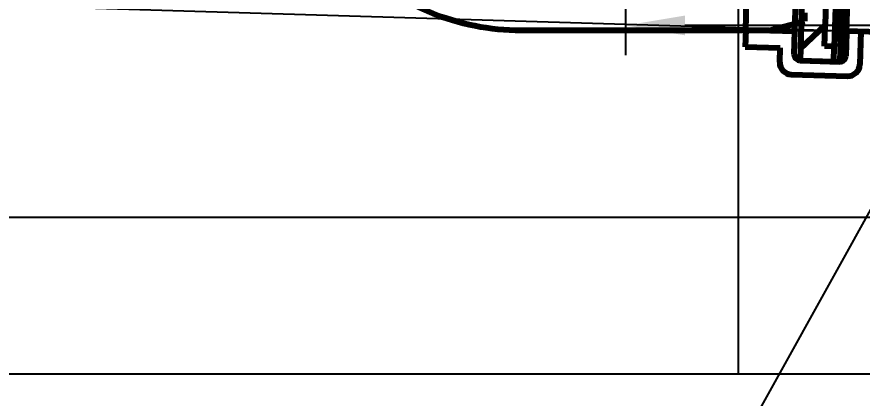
# Model space of a CAD drawing. Header units: millimetres. Extents: x -92220 to 11040, y -5929 to 27498.
# Drawn here: x -10770.9 to -10628.4, y 300.1 to 364.3 of the extents above; entities that cross this region are included whole.
import ezdxf

# ---------------------------------------------------------------- set-up
doc = ezdxf.new("R2010")
doc.units = ezdxf.units.MM
for name, color, linetype in [('01 Черновое', 254, 'Continuous'), ('12 Канализация 1', 7, 'Continuous'), ('26 Вода ветка 6', 7, 'Continuous')]:
    doc.layers.add(name, color=color, linetype=linetype)
doc.styles.get("Standard").update_dxf_attribs({"font": 'arial.ttf'})
doc.dimstyles.new('ISO-25', dxfattribs={"dimtxt": 2.5, "dimasz": 2.5, "dimexe": 1.25, "dimexo": 0.625, "dimtad": 1, "dimtxsty": 'Standard', "dimcen": 2.5, "dimadec": 0, "dimazin": 0, "dimtfac": 1, "dimtmove": 0, "dimatfit": 3, "dimfxl": 1, "dimarcsym": 0})

# ---------------------------------------------------------------- blocks, each defined once
blk = doc.blocks.new('*D66')
at = {"layer": '12 Канализация 1', "color": 0, "lineweight": -2}
for p, q in [((-10648.04, 362.03), (-10562.23, 362.03)), ((-10572.23, 342.03), (-10572.23, 20)), ((-10648.04, 0), (-10562.23, 0))]:
    blk.add_line(p, q, dxfattribs=at)
at = {"layer": '12 Канализация 1', "color": 0}
for points in [[(-10568.9, 342.03), (-10575.56, 342.03), (-10572.23, 362.03)], [(-10575.56, 20), (-10568.9, 20), (-10572.23, 0)]]:
    blk.add_solid(points, dxfattribs=at)
at = {"layer": 'Defpoints', "color": 0}
for p in [(-10648.04, 362.03), (-10648.04, 0), (-10572.23, 0)]:
    blk.add_point(p, dxfattribs=at)
at = {"layer": '12 Канализация 1', "color": 0, "insert": (-10588.62, 181.02), "char_height": 12.5, "attachment_point": 5, "rotation": 90}
blk.add_mtext('362', dxfattribs=at)
blk = doc.blocks.new('*D67')
at = {"layer": '12 Канализация 1', "color": 0, "lineweight": -2}
for p, q in [((-10631.03, 361.96), (-10790.2, 366.74)), ((-10641.69, 330.54), (-10790.74, 330.54))]:
    blk.add_line(p, q, dxfattribs=at)
for start, end in [(176.36709, 177.32436), (178.28164, 180), (180.95728, 181.91456)]:
    blk.add_arc((-9583.67, 330.54), 1197.07, start, end, dxfattribs=at)
at = {"layer": '12 Канализация 1', "color": 0}
for points in [[(-10782.77, 386.55), (-10776.11, 386.3), (-10780.21, 366.44)], [(-10777.24, 310.57), (-10783.91, 310.52), (-10780.74, 330.54)]]:
    blk.add_solid(points, dxfattribs=at)
at = {"layer": 'Defpoints', "color": 0}
for p in [(-10631.03, 361.96), (-10780.5, 354.48), (-10641.69, 330.54), (-9593.07, 330.83), (-9593.07, 330.54)]:
    blk.add_point(p, dxfattribs=at)
at = {"layer": '12 Канализация 1', "color": 0, "insert": (-10798.21, 348.01), "char_height": 12.5, "attachment_point": 5, "rotation": 89.1763}
blk.add_mtext('1,72%%d', dxfattribs=at)
blk = doc.blocks.new('*D171')
at = {"layer": '26 Вода ветка 6', "color": 0, "lineweight": -2}
for p, q in [((-10668.29, 448.51), (-10668.29, 357.89)), ((-9439.29, 448.51), (-9439.29, 357.89)), ((-9449.29, 362.89), (-10658.29, 362.89))]:
    blk.add_line(p, q, dxfattribs=at)
at = {"layer": '26 Вода ветка 6', "color": 0}
for points in [[(-10658.29, 364.56), (-10658.29, 361.23), (-10668.29, 362.89)], [(-9449.29, 361.23), (-9449.29, 364.56), (-9439.29, 362.89)]]:
    blk.add_solid(points, dxfattribs=at)
at = {"layer": 'Defpoints', "color": 0}
for p in [(-10668.29, 448.51), (-9439.29, 448.51), (-10668.29, 362.89)]:
    blk.add_point(p, dxfattribs=at)
at = {"layer": '26 Вода ветка 6', "color": 0, "insert": (-10053.79, 379.28), "char_height": 12.5, "attachment_point": 5}
blk.add_mtext('1229', dxfattribs=at)

msp = doc.modelspace()

# ---------------------------------------------------------------- linework, layer by layer
at = {"layer": '01 Черновое', "lineweight": -2}
for p, q in [((-10649.29, 704.19), (-10649.29, 304.19)), ((-11209.29, 304.19), (-10289.29, 304.19))]:
    msp.add_line(p, q, dxfattribs=at)
at = {"layer": '12 Канализация 1', "lineweight": 80}
for p, q in [((-10630.7, 406.87), (-10632.19, 356.79)), ((-10637.46, 405.07), (-10638.82, 358.99)), ((-10631.77, 404.35), (-10633.11, 359.37)), ((-10648.03, 362.17), (-10646.84, 402.45)), ((-10639.74, 361.92), (-10638.54, 402.2)), ((-10631.04, 361.66), (-10629.84, 401.94)), ((-10633.53, 400.9), (-10634.65, 362.92)), ((-10638.14, 365.03), (-10638.14, 363.64)), ((-10644.14, 362.03), (-10638.14, 363.64)), ((-10644.14, 362.03), (-10685.85, 362.03)), ((-10648.03, 362.17), (-10648.12, 359.32)), ((-10648.03, 362.17), (-10639.74, 361.92)), ((-10639.85, 358.02), (-10639.74, 361.92)), ((-10638.82, 358.99), (-10634.65, 362.92)), ((-10634.76, 359.42), (-10634.65, 362.92)), ((-9593.07, 330.83), (-10631.03, 361.96)), ((-10628.63, 361.89), (-10628.8, 356.29)), ((-10631.04, 361.66), (-10631.16, 357.76)), ((-10648.12, 359.32), (-10642.22, 359.14)), ((-10642.29, 356.69), (-10642.22, 359.14)), ((-10638.82, 358.99), (-10638.88, 356.99)), ((-10633.11, 359.37), (-10634.76, 359.42)), ((-10633.18, 356.82), (-10633.11, 359.37)), ((-10638.88, 356.99), (-10633.18, 356.82)), ((-10638.88, 356.99), (-10632.19, 356.79)), ((-10640.35, 354.64), (-10630.86, 354.35))]:
    msp.add_line(p, q, dxfattribs=at)
at = {"layer": '12 Канализация 1'}
msp.add_line((-9593.07, 330.54), (-10641.69, 330.54), dxfattribs=at)
at = {"layer": '12 Канализация 1', "flags": 128}
msp.add_lwpolyline([(-10599.32, 381.82), (-10660.1, 272.29), (-10679.52, 272.29)], dxfattribs=at)
at = {"layer": '12 Канализация 1', "lineweight": 80, "extrusion": (0, 0, -1)}
msp.add_arc((10685.85, 402.03), 40, 270, 315, dxfattribs=at)
at = {"layer": '12 Канализация 1', "lineweight": 80}
for centre, radius, start, end in [((-10638.85, 357.99), 1, 178.3, 268.3), ((-10632.16, 357.79), 1, 268.3, 358.3), ((-10640.29, 356.63), 2, 178.3, 268.3), ((-10630.8, 356.35), 2, 268.3, 358.3)]:
    msp.add_arc(centre, radius, start, end, dxfattribs=at)
at = {"layer": '12 Канализация 1', "start_tangent": (0.336336, 0.941742), "end_tangent": (0.336336, 0.941742)}
msp.add_spline([(-10900.4, 762.38), (-10708.45, 808.55), (-10200.65, 767.24), (-9598.08, 597.16), (-9345.39, 395.5), (-9345.39, 179.26), (-9559.2, 179.26), (-9734.14, 227.85), (-10020.85, 252.15), (-10630.7, 252.15), (-10868.81, 293.45), (-10917.41, 609.31), (-10900.4, 762.38)], degree=3, dxfattribs=at)

# ---------------------------------------------------------------- dimensions: what is measured, and where the dimension line sits
at = {"layer": '12 Канализация 1'}
dim = msp.add_angular_dim_2l(base=(-10780.5, 354.48), line1=((-9593.07, 330.83), (-10631.03, 361.96)), line2=((-9593.07, 330.54), (-10641.69, 330.54)), dimstyle='ISO-25', override={"dimtxt": 12.5, "dimasz": 20, "dimexe": 10, "dimexo": 0, "dimgap": 10, "dimdec": 0, "dimadec": 2}, dxfattribs=at)
dim.commit()
dim.dimension.update_dxf_attribs({"geometry": '*D67', "text_midpoint": (-10780.62, 347.75), "dimtype": 162})
dim = msp.add_linear_dim(base=(-10572.23, 0), p1=(-10648.04, 362.03), p2=(-10648.04, 0), angle=90, dimstyle='ISO-25', override={"dimtxt": 12.5, "dimasz": 20, "dimexe": 10, "dimexo": 0, "dimgap": 10, "dimdec": 0}, dxfattribs=at)
dim.commit()
dim.dimension.update_dxf_attribs({"geometry": '*D66', "text_midpoint": (-10588.62, 181.02)})
at = {"layer": '26 Вода ветка 6'}
dim = msp.add_linear_dim(base=(-10668.29, 362.89), p1=(-9439.29, 448.51), p2=(-10668.29, 448.51), dimstyle='ISO-25', override={"dimtxt": 12.5, "dimasz": 10, "dimexe": 5, "dimexo": 0, "dimgap": 10, "dimdec": 0}, dxfattribs=at)
dim.commit()
dim.dimension.update_dxf_attribs({"geometry": '*D171', "text_midpoint": (-10053.79, 362.89), "dimtype": 160})

doc.saveas('drawing.dxf')
